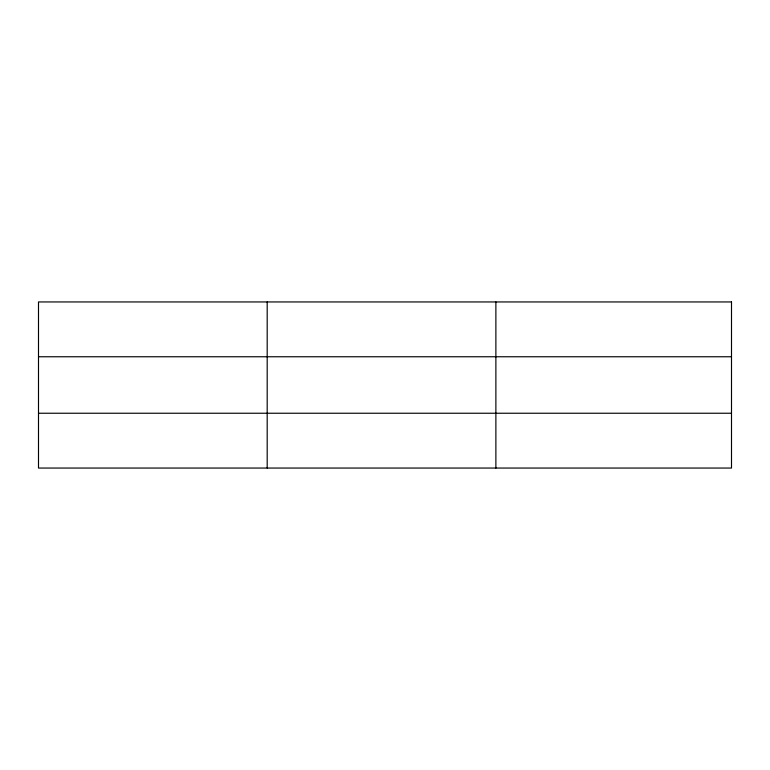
<?xml version="1.0" encoding="UTF-8"?>
<svg xmlns="http://www.w3.org/2000/svg" width="770" height="770" viewBox="0 0 770 770"><rect width="100%" height="100%" fill="white"/><g stroke="black" fill="none" stroke-linecap="round" stroke-linejoin="round"><path stroke-width="1.16" d="M267.19 468.054L267.19 301.946M495.88 468.054L495.88 301.946M38.5 356.76L731.5 356.76M38.5 413.24L731.5 413.24M731.5 301.946L731.5 468.054L38.5 468.054L38.5 301.946L731.5 301.946"/></g></svg>
